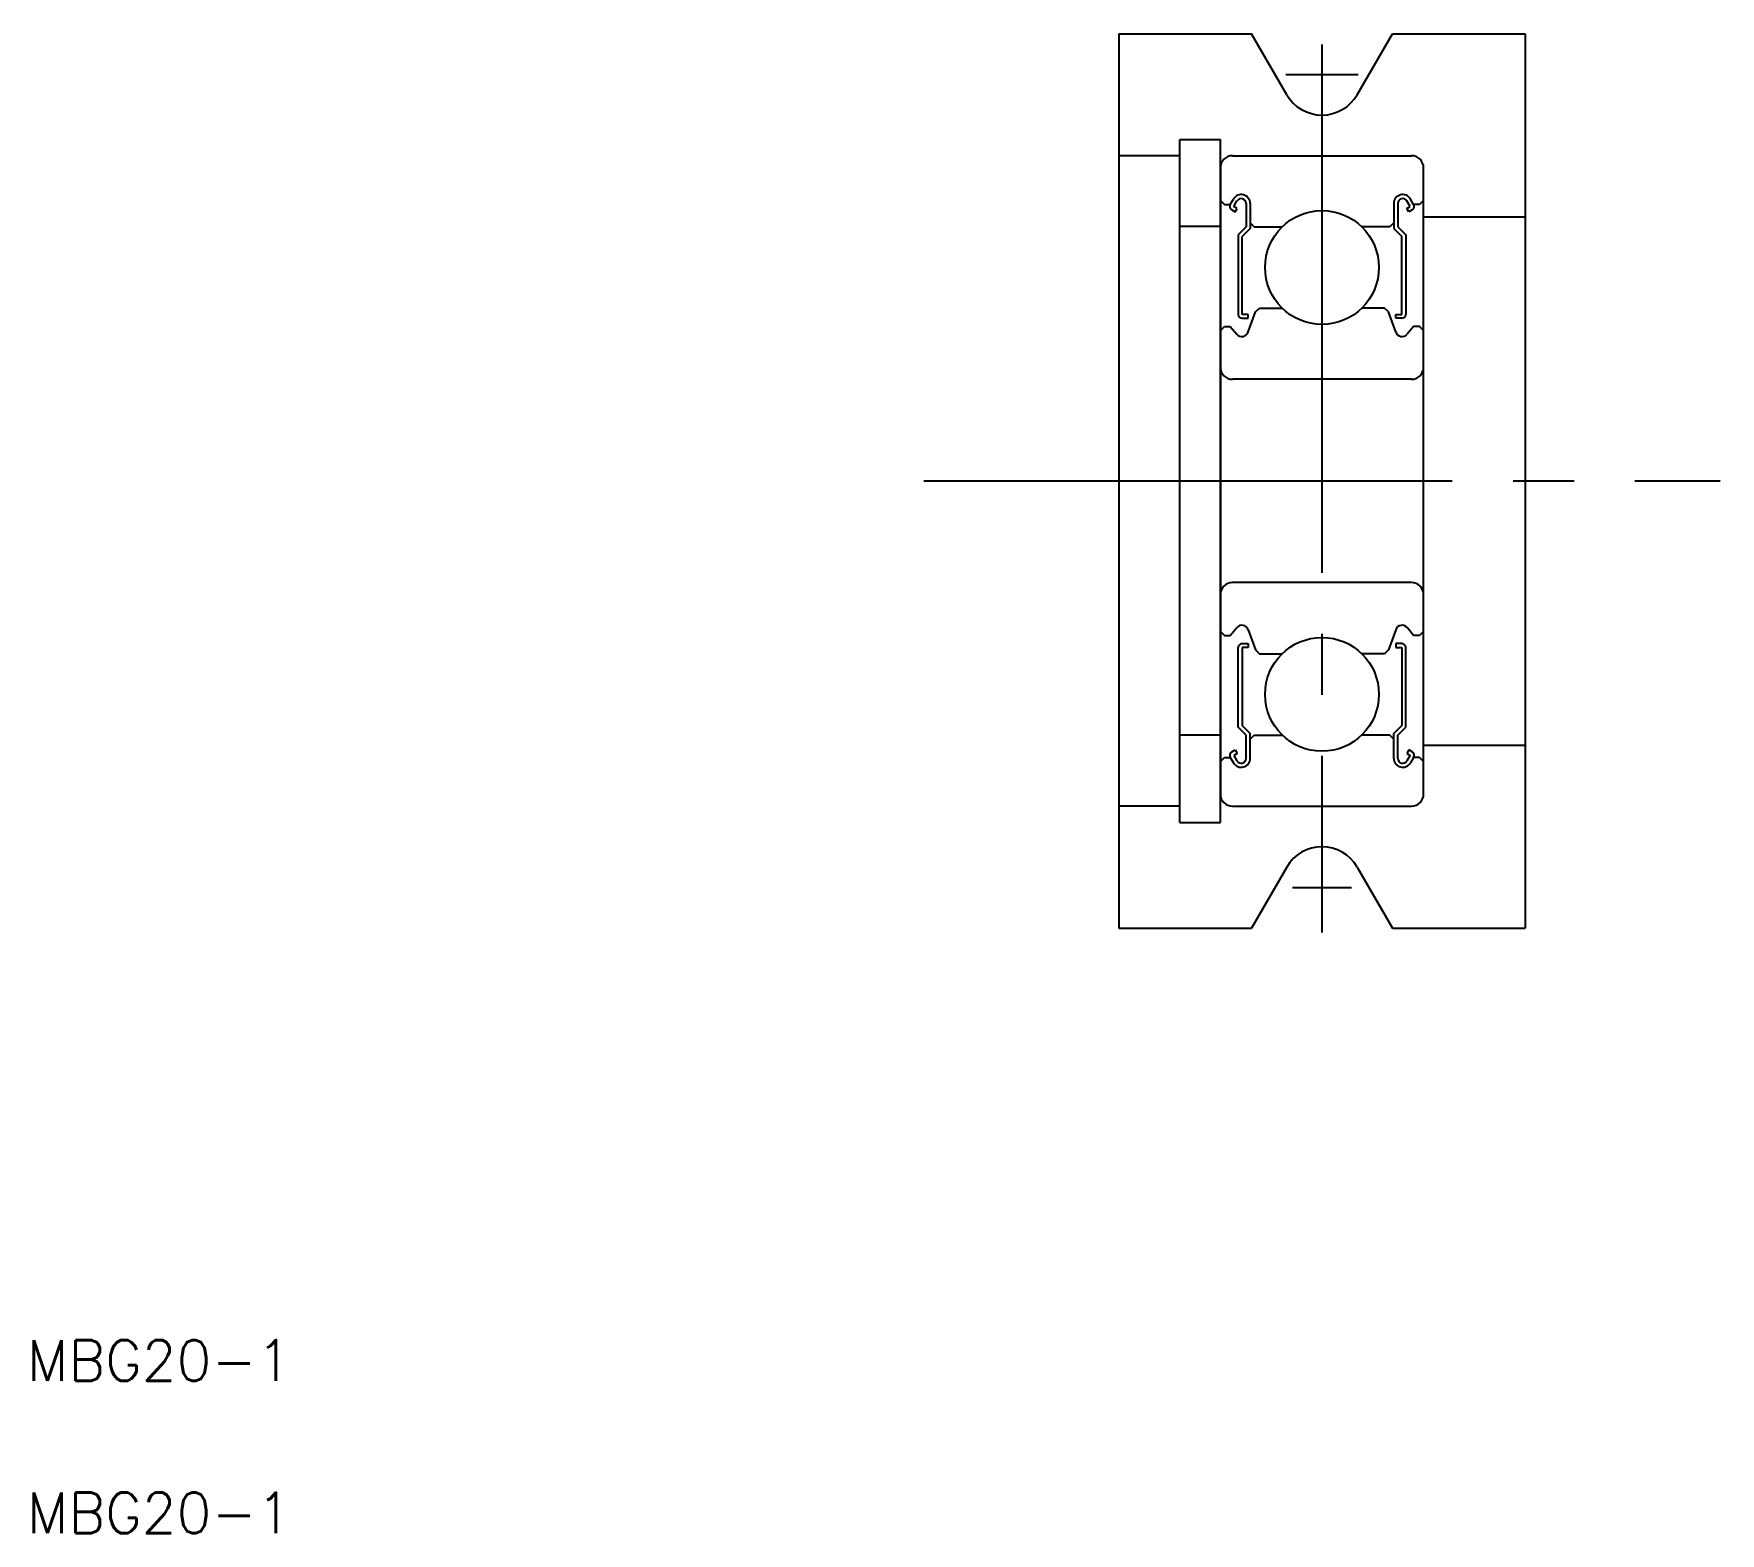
# Model space of a CAD drawing. Extents: x 83.7 to 125.2, y 125.3 to 162.2.
import ezdxf

# ---------------------------------------------------------------- set-up
doc = ezdxf.new("R2010")
doc.units = 0
doc.linetypes.add('CENTER', pattern=[17.5, 13, -1.5, 1.5, -1.5])
doc.layers.get('0').update_dxf_attribs({"linetype": 'CONTINUOUS'})
doc.layers.add('CENTER', color=1, linetype='CENTER')
doc.styles.get("Standard").update_dxf_attribs({"font": 'txt.shx', "bigfont": '@extfont2.shx'})

msp = doc.modelspace()

# ---------------------------------------------------------------- linework, layer by layer
at = {"color": 7, "linetype": 'CONTINUOUS'}
for p, q in [((110.399, 162.209), (110.399, 140.209)), ((110.399, 162.209), (113.667, 162.209)), ((114.533, 160.709), (113.667, 162.209)), ((116.265, 160.709), (117.131, 162.209)), ((117.131, 162.209), (120.399, 162.209)), ((120.399, 162.209), (120.399, 140.209)), ((111.899, 142.809), (111.899, 159.609)), ((111.899, 159.609), (112.899, 159.609)), ((112.899, 142.809), (112.899, 159.609)), ((111.899, 159.209), (110.399, 159.209)), ((117.899, 157.709), (120.399, 157.709)), ((111.899, 157.478), (112.899, 157.478)), ((111.899, 144.96), (112.899, 144.96)), ((117.899, 144.709), (120.399, 144.709)), ((111.899, 143.209), (110.399, 143.209)), ((111.899, 142.809), (112.899, 142.809)), ((114.533, 141.709), (113.667, 140.209)), ((116.265, 141.709), (117.131, 140.209)), ((110.399, 140.209), (113.667, 140.209)), ((117.131, 140.209), (120.399, 140.209))]:
    msp.add_line(p, q, dxfattribs=at)
for p, q in [((113.199, 159.209), (117.599, 159.209)), ((112.899, 158.909), (112.899, 143.509)), ((117.899, 143.509), (117.899, 158.909)), ((112.899, 158.109), (112.999, 158.009)), ((113.143, 158.009), (113.223, 158.144)), ((113.228, 157.96), (113.308, 158.095)), ((117.57, 157.96), (117.49, 158.095)), ((117.654, 158.009), (117.575, 158.144)), ((117.899, 158.109), (117.799, 158.009)), ((112.999, 158.009), (113.143, 158.009)), ((113.179, 157.876), (113.264, 157.827)), ((113.313, 157.911), (113.228, 157.96)), ((113.264, 157.827), (113.313, 157.911)), ((113.534, 158.034), (113.534, 157.459)), ((113.632, 158.034), (113.632, 157.419)), ((117.166, 158.034), (117.166, 157.419)), ((117.263, 158.034), (117.263, 157.459)), ((117.485, 157.911), (117.57, 157.96)), ((117.534, 157.827), (117.485, 157.911)), ((117.619, 157.876), (117.534, 157.827)), ((117.799, 158.009), (117.654, 158.009)), ((113.534, 157.459), (113.339, 157.264)), ((113.339, 157.264), (113.339, 155.307)), ((113.632, 157.419), (113.437, 157.223)), ((113.632, 157.559), (113.732, 157.459)), ((113.732, 157.459), (114.419, 157.459)), ((117.066, 157.459), (116.379, 157.459)), ((117.166, 157.559), (117.066, 157.459)), ((117.166, 157.419), (117.361, 157.223)), ((117.263, 157.459), (117.459, 157.264)), ((117.459, 157.264), (117.459, 155.307)), ((113.437, 155.307), (113.437, 157.223)), ((117.361, 155.307), (117.361, 157.223)), ((113.583, 155.307), (113.437, 155.307)), ((113.437, 155.209), (113.583, 155.209)), ((113.583, 154.875), (113.762, 155.365)), ((113.583, 155.209), (113.583, 155.307)), ((113.762, 155.365), (113.862, 155.459)), ((113.862, 155.459), (114.419, 155.459)), ((116.936, 155.459), (116.379, 155.459)), ((117.036, 155.365), (116.936, 155.459)), ((117.215, 154.875), (117.036, 155.365)), ((117.214, 155.209), (117.214, 155.307)), ((117.214, 155.307), (117.361, 155.307)), ((117.361, 155.209), (117.214, 155.209)), ((112.899, 154.909), (112.999, 155.009)), ((112.999, 155.009), (113.143, 155.009)), ((113.143, 155.009), (113.301, 154.817)), ((117.654, 155.009), (117.497, 154.817)), ((117.799, 155.009), (117.654, 155.009)), ((117.899, 154.909), (117.799, 155.009)), ((117.599, 153.709), (113.199, 153.709)), ((117.599, 148.709), (113.199, 148.709)), ((112.899, 147.509), (112.999, 147.409)), ((112.999, 147.409), (113.143, 147.409)), ((113.143, 147.409), (113.301, 147.602)), ((113.583, 147.544), (113.762, 147.053)), ((117.215, 147.544), (117.036, 147.053)), ((117.654, 147.409), (117.497, 147.602)), ((117.799, 147.409), (117.654, 147.409)), ((117.899, 147.509), (117.799, 147.409)), ((113.339, 145.155), (113.339, 147.111)), ((113.437, 147.209), (113.583, 147.209)), ((113.437, 147.111), (113.437, 145.195)), ((113.583, 147.111), (113.437, 147.111)), ((113.583, 147.209), (113.583, 147.111)), ((113.762, 147.053), (113.862, 146.959)), ((113.862, 146.959), (114.419, 146.959)), ((116.936, 146.959), (116.379, 146.959)), ((117.036, 147.053), (116.936, 146.959)), ((117.214, 147.209), (117.214, 147.111)), ((117.361, 147.209), (117.214, 147.209)), ((117.214, 147.111), (117.361, 147.111)), ((117.361, 147.111), (117.361, 145.195)), ((117.459, 145.155), (117.459, 147.111)), ((113.534, 144.959), (113.339, 145.155)), ((113.632, 145), (113.437, 145.195)), ((113.534, 144.384), (113.534, 144.959)), ((113.632, 144.384), (113.632, 145)), ((113.632, 144.859), (113.732, 144.959)), ((113.732, 144.959), (114.419, 144.959)), ((117.066, 144.959), (116.379, 144.959)), ((117.166, 144.859), (117.066, 144.959)), ((117.166, 145), (117.361, 145.195)), ((117.166, 144.384), (117.166, 145)), ((117.263, 144.959), (117.459, 145.155)), ((117.263, 144.384), (117.263, 144.959)), ((112.899, 144.309), (112.999, 144.409)), ((112.999, 144.409), (113.143, 144.409)), ((113.143, 144.409), (113.223, 144.274)), ((113.179, 144.543), (113.264, 144.592)), ((113.313, 144.507), (113.228, 144.458)), ((113.228, 144.458), (113.308, 144.323)), ((113.264, 144.592), (113.313, 144.507)), ((117.534, 144.592), (117.485, 144.507)), ((117.485, 144.507), (117.57, 144.458)), ((117.57, 144.458), (117.49, 144.323)), ((117.619, 144.543), (117.534, 144.592)), ((117.654, 144.409), (117.575, 144.274)), ((117.799, 144.409), (117.654, 144.409)), ((117.899, 144.309), (117.799, 144.409)), ((113.199, 143.209), (117.599, 143.209))]:
    msp.add_line(p, q)
for centre in [(115.399, 156.459), (115.399, 145.959)]:
    msp.add_circle(centre, 1.4)
for centre, start, end in [((115.399, 161.209), 210, 330), ((115.399, 141.209), 30, 150)]:
    msp.add_arc(centre, 1, start, end, dxfattribs=at)
for centre, radius, start, end in [((113.199, 158.909), 0.3, 90, 180), ((117.599, 158.909), 0.3, 0, 90), ((113.413, 158.034), 0.219, 0, 150.0003), ((113.413, 158.034), 0.121, 0, 150.0001), ((117.385, 158.034), 0.219, 29.9997, 180), ((117.385, 158.034), 0.121, 29.9999, 180), ((113.228, 157.96), 0.0978, 150.0138, 239.9963), ((117.57, 157.96), 0.0978, 300.0037, 29.9862), ((113.437, 155.307), 0.0978, 180.0001, 270), ((117.361, 155.307), 0.0978, 270, 359.9999), ((113.426, 154.922), 0.164, 220.0001, 343.1529), ((117.371, 154.922), 0.164, 196.8471, 319.9999), ((113.199, 154.009), 0.3, 180, 270), ((117.599, 154.009), 0.3, 270, 0), ((113.199, 148.409), 0.3, 90, 180), ((117.599, 148.409), 0.3, 0, 90), ((113.426, 147.496), 0.164, 16.8471, 139.9999), ((117.371, 147.496), 0.164, 40.0001, 163.1529), ((113.437, 147.111), 0.0978, 90, 179.9999), ((117.361, 147.111), 0.0978, 0.0001, 90), ((113.228, 144.458), 0.0978, 120.0037, 209.9862), ((117.57, 144.458), 0.0978, 330.0138, 59.9963), ((113.413, 144.384), 0.219, 209.9997, 0), ((113.413, 144.384), 0.121, 209.9999, 0), ((117.385, 144.384), 0.219, 180, 330.0003), ((117.385, 144.384), 0.121, 180, 330.0001), ((113.199, 143.509), 0.3, 180, 270), ((117.599, 143.509), 0.3, 270, 0)]:
    msp.add_arc(centre, radius, start, end)
at = {"layer": 'CENTER', "color": 1, "linetype": 'CENTER'}
for p, q in [((115.399, 161.945), (115.399, 140.099)), ((114.511, 161.209), (116.286, 161.209)), ((105.6, 151.209), (125.198, 151.209)), ((114.674, 141.209), (116.124, 141.209))]:
    msp.add_line(p, q, dxfattribs=at)

# ---------------------------------------------------------------- texts
at = {"color": 7, "linetype": 'CONTINUOUS'}
for p in [(83.533, 129.074), (83.533, 125.324)]:
    msp.add_text('MBG20-1', height=1, dxfattribs=at).set_placement(p)

doc.saveas('drawing.dxf')
